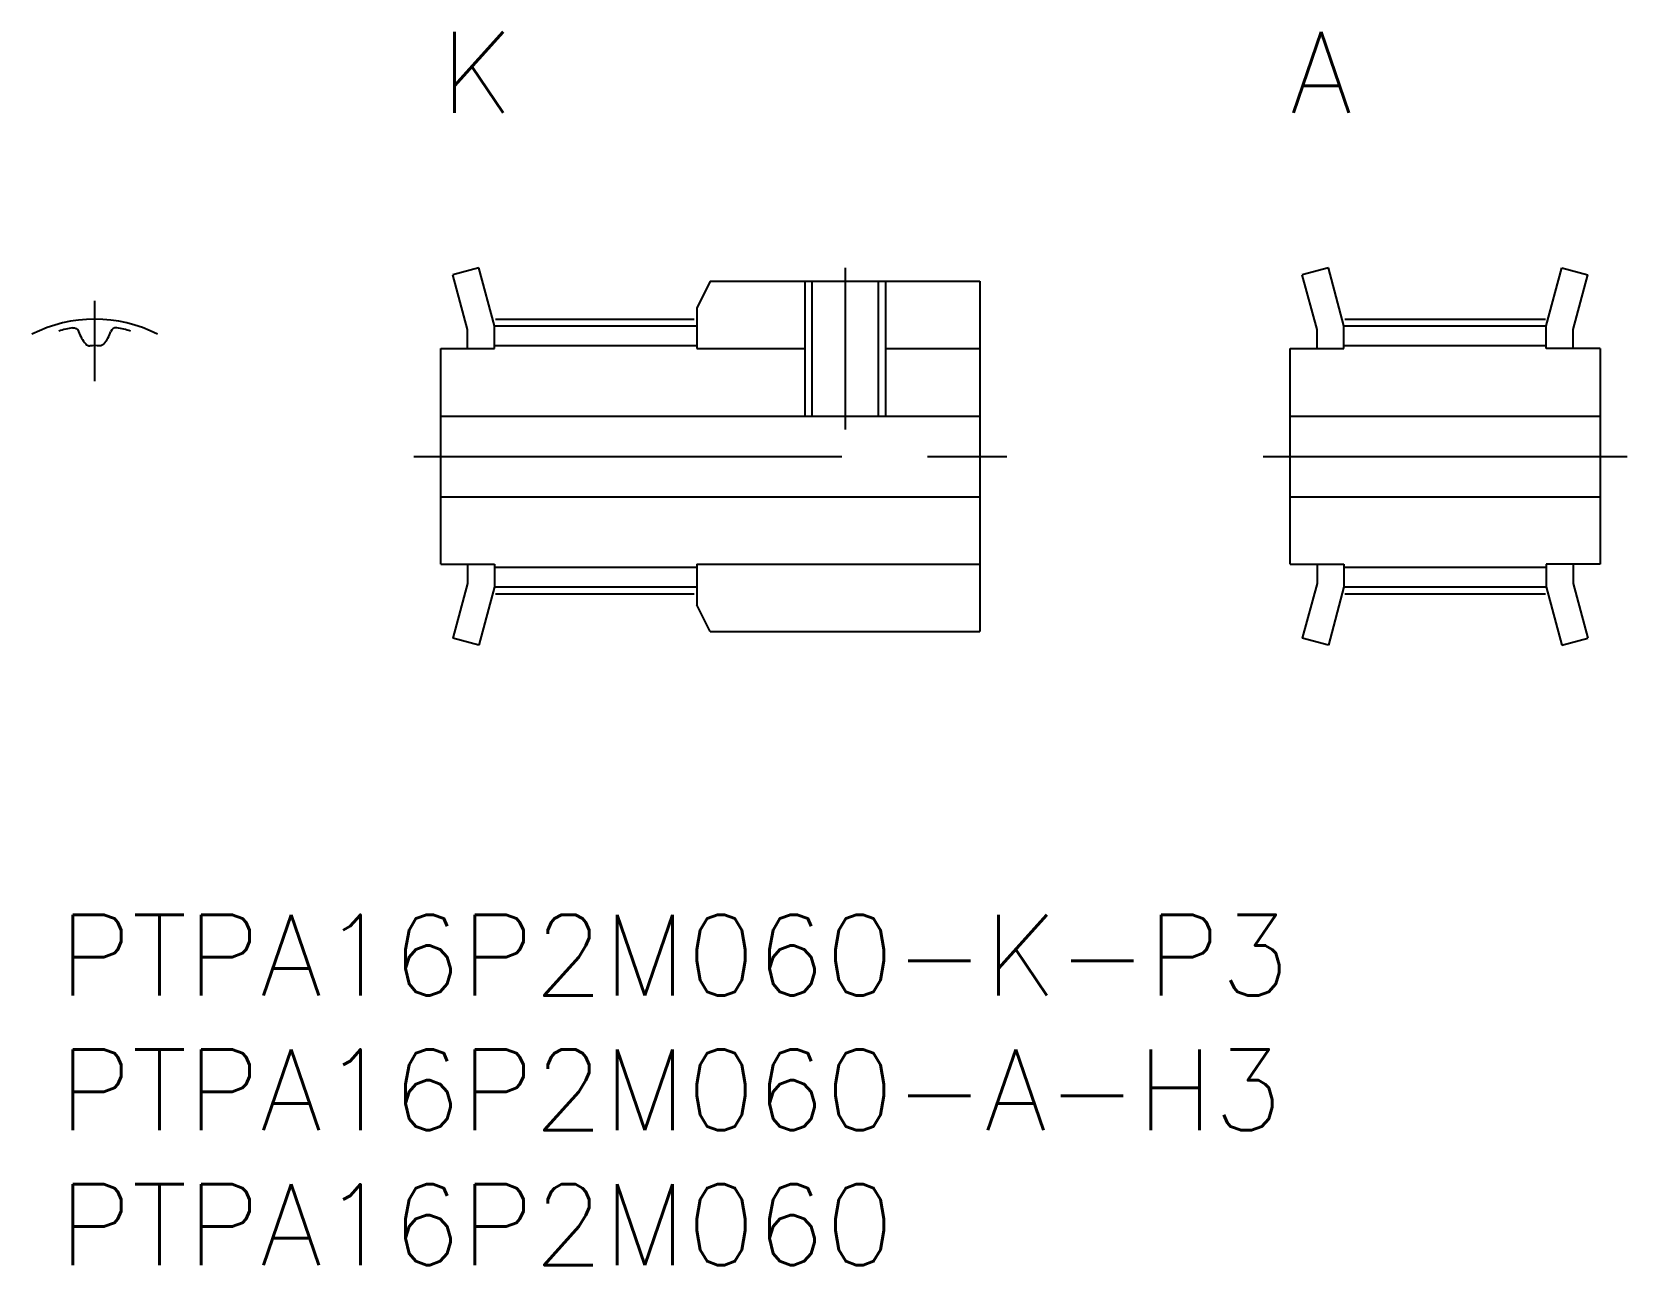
# Model space of a CAD drawing. Extents: x -1 to 58.2, y -13 to 32.8.
import ezdxf

# ---------------------------------------------------------------- set-up
doc = ezdxf.new("R2010")
doc.units = 0
doc.header["$LTSCALE"] = 0.5
doc.linetypes.add('CENTER', pattern=[50.8, 31.75, -6.35, 6.35, -6.35])
for name, color, linetype in [('MSM_CENTER', 1, 'CENTER'), ('MSM_CONTINUOUS', 7, 'CONTINUOUS'), ('MSM_NARROW', 5, 'CONTINUOUS'), ('MSM_PART_NUMBER', 7, 'CONTINUOUS')]:
    doc.layers.add(name, color=color, linetype=linetype)
doc.styles.get("Standard").update_dxf_attribs({"font": 'txt.shx', "height": 3, "bigfont": 'bigfont.shx'})

# ---------------------------------------------------------------- blocks, each defined once
blk = doc.blocks.new('*U104')
at = {"layer": 'MSM_PART_NUMBER'}
blk.add_text('PTPA16P2M060-K-P3', height=3, dxfattribs=at).set_placement((0, -3))
blk = doc.blocks.new('*U105')
at = {"layer": 'MSM_PART_NUMBER'}
blk.add_text('PTPA16P2M060-A-H3', height=3, dxfattribs=at).set_placement((0, -8))
blk = doc.blocks.new('*U106')
at = {"layer": 'MSM_PART_NUMBER'}
blk.add_text('PTPA16P2M060', height=3, dxfattribs=at).set_placement((0, -13))
blk = doc.blocks.new('*U107')
at = {"layer": 'MSM_PART_NUMBER'}
blk.add_text('K', height=3, dxfattribs=at).set_placement((14.16, 29.75))
blk = doc.blocks.new('*U108')
at = {"layer": 'MSM_PART_NUMBER'}
blk.add_text('A', height=3, dxfattribs=at).set_placement((45.66, 29.75))

msp = doc.modelspace()

# ---------------------------------------------------------------- linework, layer by layer
at = {"layer": 'MSM_CENTER'}
for p, q in [((29.16, 24), (29.16, 18)), ((1.33, 19.79), (1.33, 22.775)), ((16.192, 22.095), (23.56, 22.095)), ((47.692, 22.095), (55.128, 22.095)), ((13.16, 17), (35.16, 17)), ((44.66, 17), (58.16, 17)), ((16.192, 11.905), (23.56, 11.905)), ((47.692, 11.905), (55.128, 11.905))]:
    msp.add_line(p, q, dxfattribs=at)
msp.add_arc((1.33, 17), 5.095, 62.78627, 117.21373, dxfattribs=at)
at = {"layer": 'MSM_CONTINUOUS'}
for p, q in [((15.581, 24), (14.615, 23.741)), ((15.16, 21.708), (14.615, 23.741)), ((16.16, 21.84), (15.581, 24)), ((47.081, 24), (46.115, 23.741)), ((46.66, 21.708), (46.115, 23.741)), ((47.66, 21.84), (47.081, 24)), ((55.16, 21.84), (55.739, 24)), ((55.739, 24), (56.705, 23.741)), ((56.16, 21.708), (56.705, 23.741)), ((24.16, 23.5), (23.66, 22.5)), ((24.16, 23.5), (34.16, 23.5)), ((27.93, 23.5), (27.93, 18.5)), ((30.39, 23.5), (30.39, 18.5)), ((34.16, 23.5), (34.16, 10.5)), ((23.66, 22.5), (23.66, 21)), ((15.16, 21), (15.16, 21.708)), ((16.16, 21.84), (23.66, 21.84)), ((16.16, 21), (16.16, 21.84)), ((46.66, 21), (46.66, 21.708)), ((47.66, 21.84), (55.16, 21.84)), ((47.66, 21), (47.66, 21.84)), ((55.16, 21), (55.16, 21.84)), ((56.16, 21), (56.16, 21.708)), ((14.16, 21), (16.16, 21)), ((14.16, 13), (14.16, 21)), ((16.16, 21.11), (23.66, 21.11)), ((23.66, 21), (27.66, 21)), ((30.66, 21), (34.16, 21)), ((45.66, 13), (45.66, 21)), ((45.66, 21), (47.66, 21)), ((47.66, 21.11), (55.16, 21.11)), ((57.16, 21), (55.16, 21)), ((57.16, 21), (57.16, 13)), ((14.16, 18.5), (34.16, 18.5)), ((45.66, 18.5), (57.16, 18.5)), ((14.16, 15.5), (34.16, 15.5)), ((45.66, 15.5), (57.16, 15.5)), ((14.16, 13), (16.16, 13)), ((15.16, 13), (15.16, 12.292)), ((16.16, 13), (16.16, 12.16)), ((16.16, 12.89), (23.66, 12.89)), ((23.66, 13), (34.16, 13)), ((23.66, 13), (23.66, 11.5)), ((45.66, 13), (47.66, 13)), ((46.66, 13), (46.66, 12.292)), ((47.66, 13), (47.66, 12.16)), ((47.66, 12.89), (55.16, 12.89)), ((57.16, 13), (55.16, 13)), ((55.16, 13), (55.16, 12.16)), ((56.16, 13), (56.16, 12.292)), ((15.16, 12.292), (14.615, 10.259)), ((16.16, 12.16), (15.581, 10)), ((16.16, 12.16), (23.66, 12.16)), ((46.66, 12.292), (46.115, 10.259)), ((47.66, 12.16), (47.081, 10)), ((47.66, 12.16), (55.16, 12.16)), ((55.16, 12.16), (55.739, 10)), ((56.16, 12.292), (56.705, 10.259)), ((24.16, 10.5), (23.66, 11.5)), ((15.581, 10), (14.615, 10.259)), ((24.16, 10.5), (34.16, 10.5)), ((47.081, 10), (46.115, 10.259)), ((55.739, 10), (56.705, 10.259))]:
    msp.add_line(p, q, dxfattribs=at)
for centre, radius, start, end in [((1.33, 17), 4.84, 99.77953, 105.9497), ((1.995, 22.051), 1.33, 198.23819, 221.27009), ((0.665, 22.051), 1.33, 318.72991, 341.76181), ((2.118, 21.573), 0.2, 80.22047, 161.76181), ((1.33, 17), 4.84, 74.0503, 80.22047), ((1.146, 21.306), 0.2, 221.27009, 272.45101), ((1.33, 17), 4.11, 87.54899, 92.45101)]:
    msp.add_arc(centre, radius, start, end, dxfattribs=at)
at = {"layer": 'MSM_CONTINUOUS', "extrusion": (0, 0, -1)}
for centre, start, end in [((-0.542, 21.573), 80.22047, 161.76181), ((-1.514, 21.306), 221.27009, 272.45101)]:
    msp.add_arc(centre, 0.2, start, end, dxfattribs=at)
at = {"layer": 'MSM_NARROW'}
for p, q in [((27.66, 23.5), (27.66, 18.5)), ((30.66, 23.5), (30.66, 18.5))]:
    msp.add_line(p, q, dxfattribs=at)

# ---------------------------------------------------------------- block references
at = {"layer": 'MSM_CONTINUOUS'}
for name in ['*U107', '*U108', '*U104', '*U105', '*U106']:
    msp.add_blockref(name, (0, 0), dxfattribs=at)

doc.saveas('drawing.dxf')
